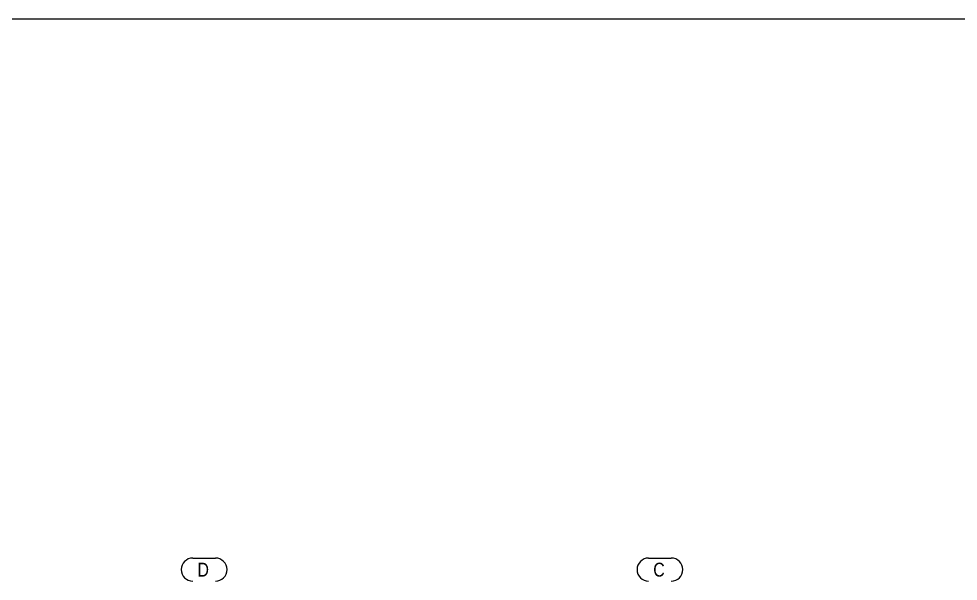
# Model space of a CAD drawing. Header units: millimetres. Extents: x 2368 to 8313, y 7493 to 11698.
# Drawn here: x 5477.9 to 5815.9, y 11495.7 to 11698.2 of the extents above; entities that cross this region are included whole.
import ezdxf

# ---------------------------------------------------------------- set-up
doc = ezdxf.new("R2010")
doc.units = ezdxf.units.MM
doc.linetypes.add('XKITLINE00', pattern=[0])
doc.styles.add('ARIAL_NARROW', font='ARIALN.TTF')

msp = doc.modelspace()

# ---------------------------------------------------------------- linework, layer by layer
at = {"color": 3, "linetype": 'XKITLINE00'}
for p, q in [((5540.5143, 11504.0683), (5548.6621, 11504.0683)), ((5704.5143, 11504.0683), (5712.6621, 11504.0683))]:
    msp.add_line(p, q, dxfattribs=at)
at = {"color": 7, "linetype": 'XKITLINE00'}
msp.add_lwpolyline([(8312.98, 11698.1898), (8312.98, 7493.1898), (2367.98, 7493.1898), (2367.98, 11698.1898), (8312.98, 11698.1898)], dxfattribs=at)
at = {"color": 3, "linetype": 'XKITLINE00'}
for centre, start, end in [((5540.5143, 11499.9017), 90, 270), ((5548.6621, 11499.9017), 270, 90), ((5704.5143, 11499.9017), 90, 270), ((5712.6621, 11499.9017), 270, 90)]:
    msp.add_arc(centre, 4.1667, start, end, dxfattribs=at)

# ---------------------------------------------------------------- texts
at = {"color": 2, "linetype": 'XKITLINE00', "style": 'ARIAL_NARROW'}
for s, p in [('D', (5542.1809, 11497.4017)), ('C', (5706.1809, 11497.4017))]:
    msp.add_text(s, height=5, dxfattribs=at).set_placement(p)

doc.saveas('drawing.dxf')
